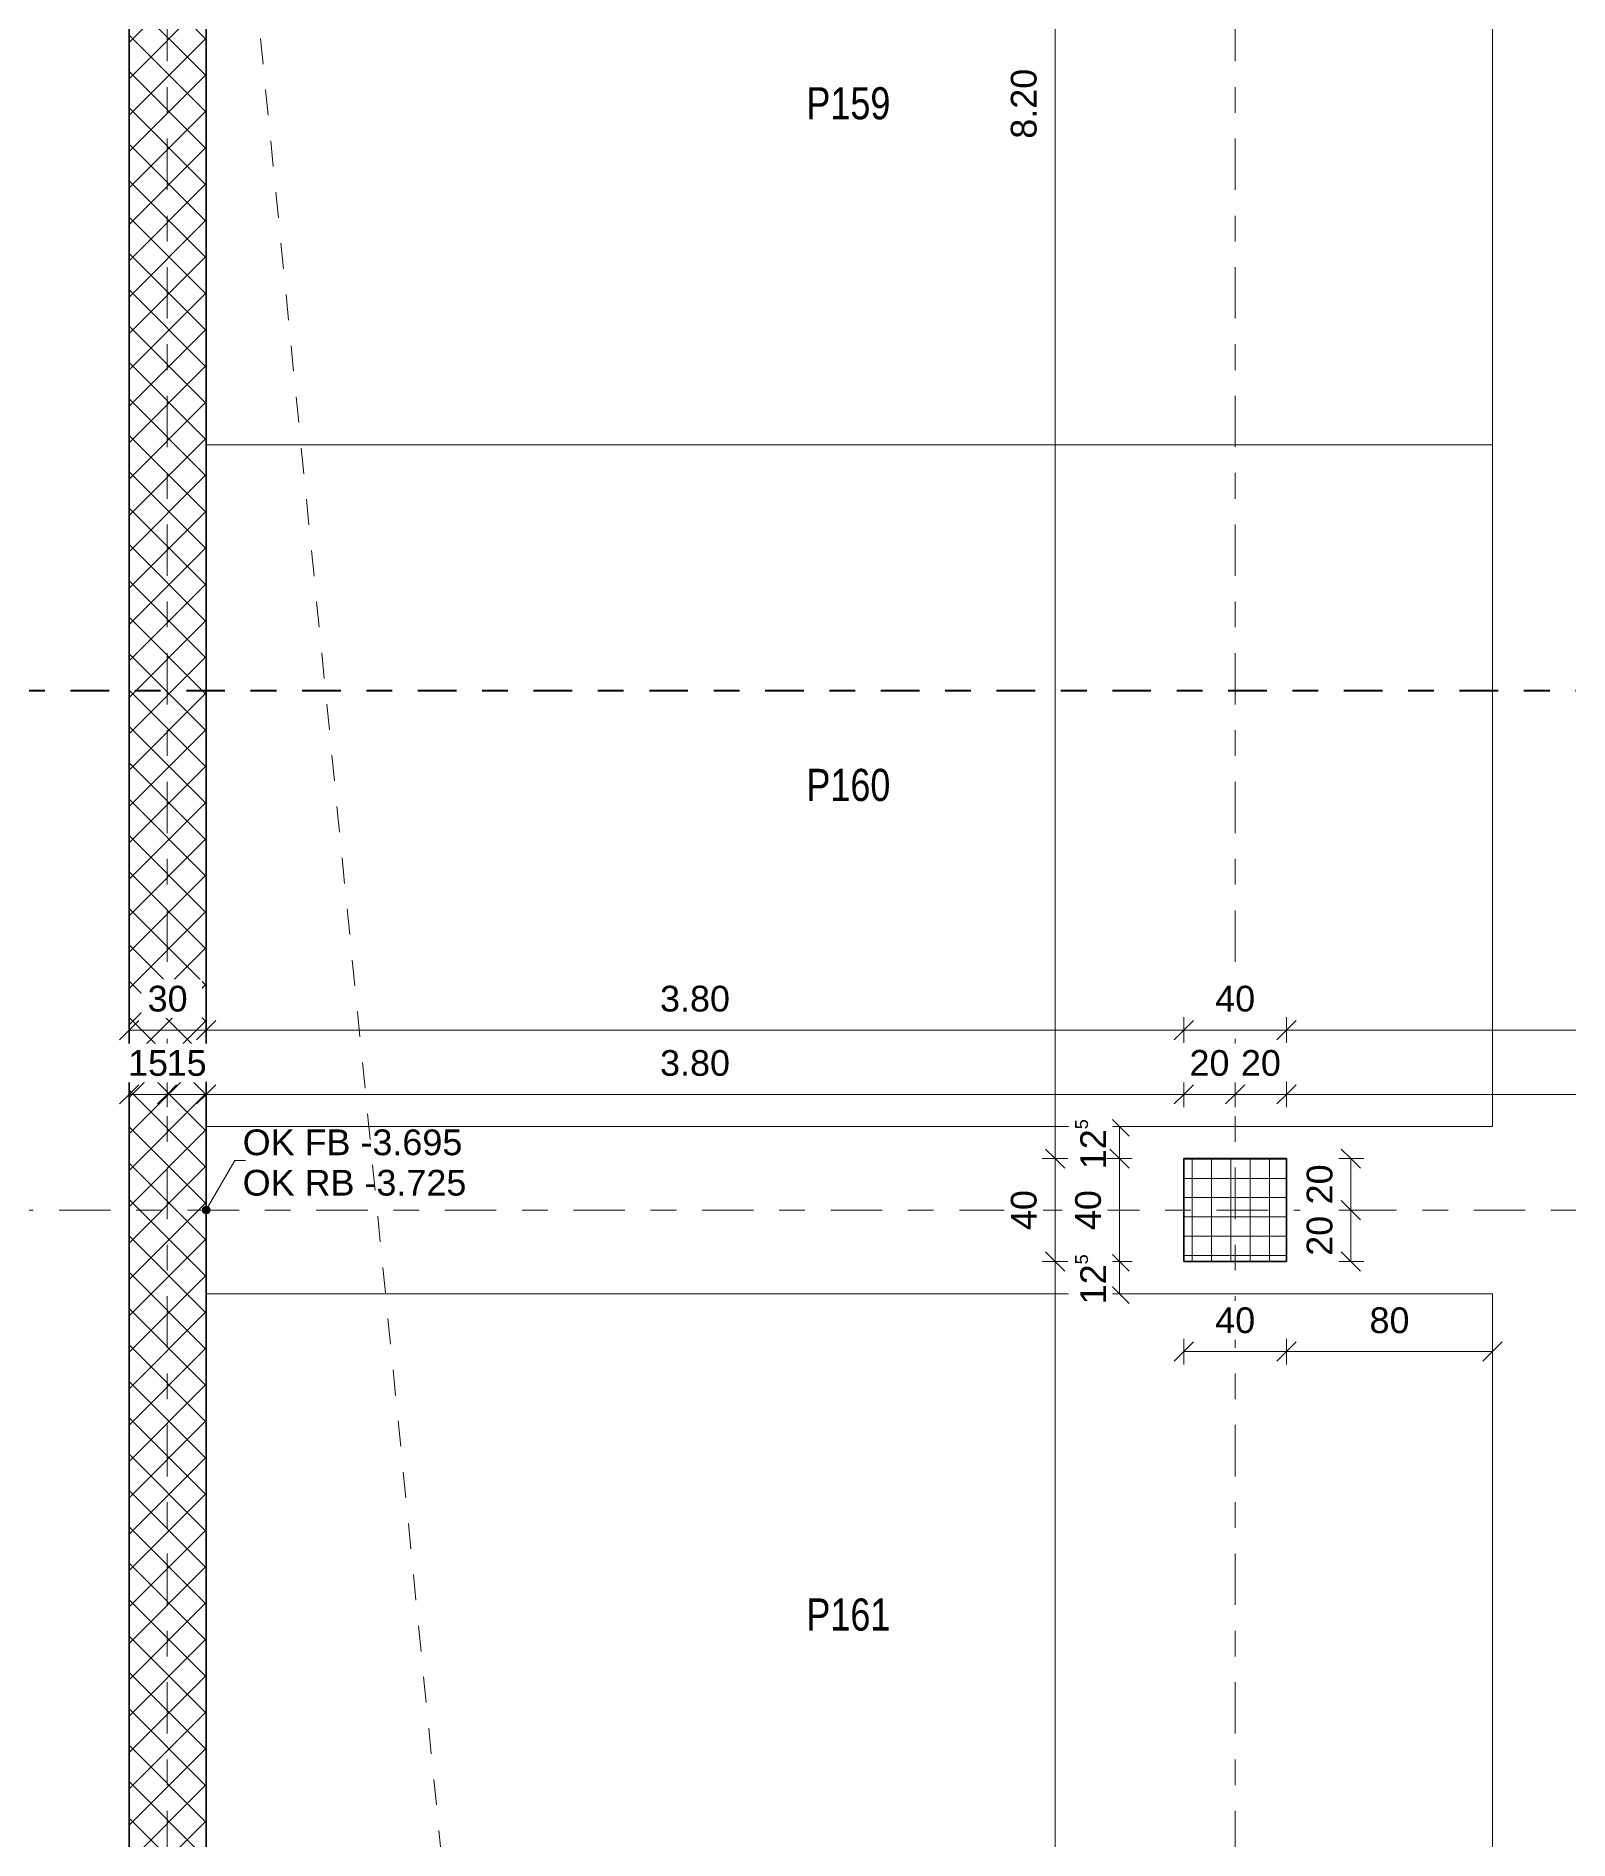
# Model space of a CAD drawing. Header units: metres. Extents: x -86 to 44, y -23 to 39.
# Drawn here: x -78.37 to -72.41, y -7.07 to -0.06 of the extents above; entities that cross this region are included whole.
import ezdxf

# ---------------------------------------------------------------- set-up
doc = ezdxf.new("R2010")
doc.units = ezdxf.units.M
for name, pattern in [('_Rasterlinie_', [0.375, 0.2, -0.05, 0.075, -0.05]), ('_Strichliert - Fein_', [0.15, 0.1, -0.05]), ('Strichpunkt - Mittel', [0.35, 0.15, -0.1, 0, -0.1])]:
    doc.linetypes.add(name, pattern=pattern)
for name, color, linetype, lineweight in [('A-____-____-DIMS', 7, 'Continuous', 5), ('A-____-____-DIMS-50', 7, 'Continuous', 5), ('A-WALL-____-MCUT', 7, 'Continuous', 35), ('A-WALL-____-PATT', 7, 'Continuous', 35), ('C-PRKG-____-IDEN', 7, 'Continuous', 5), ('C-PRKG-____-OTLN', 7, 'Continuous', 9), ('G-____-____-DIMS', 7, 'Continuous', 5), ('S-COLS-____-MCUT', 7, 'Continuous', 35), ('S-COLS-____-OTLN', 7, 'Continuous', 9), ('S-GRID-____-OTLN', 7, 'Continuous', 5)]:
    doc.layers.add(name, color=color, linetype=linetype, lineweight=lineweight)
doc.layers.add('A-____-MATC-OTLN', color=7, linetype='Strichpunkt - Mittel', lineweight=40, true_color=0x0080ff)
doc.layers.add('A-DETL-____-OTLN', color=5, linetype='Continuous', lineweight=9, true_color=0x0000ff)
doc.styles.add('Arial_1', font='arial.ttf', dxfattribs={"height": 0.1})
doc.styles.add('Arial_3', font='arial.ttf', dxfattribs={"width": 0.8, "height": 0.125})
doc.dimstyles.new('SUB_Rohbau_fein_1', dxfattribs={"dimscale": 0.3048, "dimtxt": 0.102026, "dimasz": 0.246063, "dimexe": 0.164042, "dimexo": 0.0625, "dimgap": 0.123031, "dimtad": 1, "dimrnd": 0.005, "dimzin": 0, "dimdsep": 46, "dimtxsty": 'Arial_1', "dimblk1": 'OBLIQUE', "dimblk2": 'OBLIQUE', "dimsah": 1, "dimcen": 0.09, "dimazin": 0, "dimtfac": 1, "dimtdec": 4, "dimtix": 1, "dimtmove": 0, "dimatfit": 3, "dimfxl": 0.164042, "dimfxlon": 1, "dimtvp": 1, "dimtfill": 1, "dimtolj": 1, "dimtzin": 0, "dimarcsym": 2})
doc.dimstyles.new('SUB_Rohbau_fein_6', dxfattribs={"dimscale": 0.3048, "dimtxt": 0.102026, "dimasz": 0.246063, "dimexe": 0.164042, "dimexo": 0.0625, "dimgap": 0.123031, "dimtad": 1, "dimdec": 1, "dimlfac": 100, "dimrnd": 0.5, "dimdsep": 46, "dimtxsty": 'Arial_1', "dimblk1": 'OBLIQUE', "dimblk2": 'OBLIQUE', "dimsah": 1, "dimcen": 0.09, "dimazin": 0, "dimtfac": 1, "dimtdec": 4, "dimtix": 1, "dimtmove": 0, "dimatfit": 3, "dimfxl": 0.164042, "dimfxlon": 1, "dimtvp": 1, "dimtfill": 1, "dimtolj": 1, "dimtzin": 0, "dimarcsym": 2})
doc.dimstyles.new('SUB_Rohbau_fein_7', dxfattribs={"dimscale": 0.3048, "dimtxt": 0.102026, "dimasz": 0.246063, "dimexe": 0.164042, "dimexo": 0.0625, "dimgap": 0.123031, "dimtad": 1, "dimrnd": 0.005, "dimzin": 0, "dimdsep": 46, "dimtxsty": 'Arial_1', "dimblk1": 'OBLIQUE', "dimblk2": 'OBLIQUE', "dimsah": 1, "dimcen": 0.09, "dimazin": 0, "dimtfac": 1, "dimtdec": 4, "dimtix": 1, "dimtmove": 0, "dimatfit": 3, "dimfxl": 0.164042, "dimfxlon": 1, "dimtvp": 1, "dimtfill": 1, "dimtolj": 1, "dimtzin": 0, "dimarcsym": 2})
doc.dimstyles.new('SUB_Rohbau_fein_8', dxfattribs={"dimscale": 0.3048, "dimtxt": 0.102026, "dimasz": 0.246063, "dimexe": 0.164042, "dimexo": 0.0625, "dimgap": 0.123031, "dimtad": 1, "dimdec": 1, "dimlfac": 100, "dimrnd": 0.5, "dimdsep": 46, "dimtxsty": 'Arial_1', "dimblk1": 'OBLIQUE', "dimblk2": 'OBLIQUE', "dimsah": 1, "dimcen": 0.09, "dimazin": 0, "dimtfac": 1, "dimtdec": 4, "dimtix": 1, "dimtmove": 0, "dimatfit": 3, "dimfxl": 0.164042, "dimfxlon": 1, "dimtvp": 1, "dimtfill": 1, "dimtolj": 1, "dimtzin": 0, "dimarcsym": 2})

# ---------------------------------------------------------------- blocks, each defined once
blk = doc.blocks.new('PP_Parkplatz - 2650 x 5000-V20--01_UG_OK_FFB_AF')
at = {"layer": 'C-PRKG-____-OTLN', "color": 253, "true_color": 0x999999}
for p, q in [((-77.708, -1.649), (-77.708, -4.2984)), ((-72.708, -1.649), (-77.708, -1.649)), ((-72.708, -1.649), (-77.708, -1.649)), ((-77.708, -4.2984), (-77.708, -1.649)), ((-77.708, -1.649), (-72.708, -1.649)), ((-72.708, -1.649), (-72.708, -4.2984)), ((-72.708, -4.2984), (-72.708, -1.649)), ((-72.708, -1.649), (-72.708, -4.2984)), ((-72.708, -1.649), (-72.708, -1.649)), ((-72.708, -4.2984), (-77.708, -4.2984)), ((-77.708, -4.2984), (-72.708, -4.2984)), ((-72.708, -4.2984), (-77.708, -4.2984)), ((-72.708, -4.2984), (-72.708, -4.2984))]:
    blk.add_line(p, q, dxfattribs=at)
blk = doc.blocks.new('PP_Parkplatz - 2650 x 5000-V21--01_UG_OK_FFB_AF')
at = {"layer": 'C-PRKG-____-OTLN', "color": 253, "true_color": 0x999999}
for p, q in [((-77.708, 1.0005), (-77.708, -1.649)), ((-72.708, 1.0005), (-77.708, 1.0005)), ((-72.708, 1.0005), (-77.708, 1.0005)), ((-77.708, -1.649), (-77.708, 1.0005)), ((-77.708, 1.0005), (-72.708, 1.0005)), ((-72.708, 1.0005), (-72.708, -1.649)), ((-72.708, -1.649), (-72.708, 1.0005)), ((-72.708, 1.0005), (-72.708, -1.649)), ((-72.708, 1.0005), (-72.708, 1.0005)), ((-72.708, -1.649), (-77.708, -1.649)), ((-77.708, -1.649), (-72.708, -1.649)), ((-72.708, -1.649), (-77.708, -1.649)), ((-72.708, -1.649), (-72.708, -1.649))]:
    blk.add_line(p, q, dxfattribs=at)
blk = doc.blocks.new('PP_Parkplatz - 2500 x 5000-V25--01_UG_OK_FFB_AF')
at = {"layer": 'C-PRKG-____-OTLN', "color": 253, "true_color": 0x999999}
for p, q in [((-72.708, -4.9484), (-77.708, -4.9484)), ((-77.708, -4.9484), (-72.708, -4.9484)), ((-77.708, -4.9485), (-77.708, -7.4479)), ((-72.708, -4.9485), (-77.708, -4.9485)), ((-77.708, -7.4479), (-77.708, -4.9485)), ((-72.708, -4.9484), (-72.708, -4.9485)), ((-72.708, -4.9485), (-72.708, -7.4479)), ((-72.708, -7.4479), (-72.708, -4.9485)), ((-72.708, -4.9485), (-72.708, -7.4479)), ((-72.708, -7.4479), (-77.708, -7.4479)), ((-77.708, -7.4479), (-72.708, -7.4479)), ((-72.708, -7.4479), (-77.708, -7.4479)), ((-72.708, -7.4479), (-72.708, -7.4479))]:
    blk.add_line(p, q, dxfattribs=at)
blk = doc.blocks.new('DIMBLOCK864--01_UG_OK_FFB_AF')
at = {"layer": 'A-____-____-DIMS-50'}
for p, q in [((-74.408, -4.8234), (-74.458, -4.8234)), ((-74.408, -4.8234), (-74.4455, -4.7859)), ((-74.408, -13.2334), (-74.408, -4.8234)), ((-74.408, -4.8234), (-74.3705, -4.8609)), ((-74.408, -4.8234), (-74.358, -4.8234)), ((-74.408, -13.2334), (-74.458, -13.2334)), ((-74.408, -13.2334), (-74.4455, -13.1959)), ((-74.408, -13.2334), (-74.3705, -13.2709)), ((-74.408, -13.2334), (-74.358, -13.2334))]:
    blk.add_line(p, q, dxfattribs=at)
at = {"layer": 'A-____-____-DIMS-50', "color": 0, "insert": (-74.58, -9.1641), "char_height": 0.1, "width": 0.325653, "attachment_point": 1, "rotation": 90, "line_spacing_factor": 0.941778, "style": 'Arial_1', "bg_fill": 3, "box_fill_scale": 1.25, "bg_fill_color": 256, "bg_fill_true_color": 13158600, "bg_fill_transparency": 0}
blk.add_mtext('8.41', dxfattribs=at)
blk = doc.blocks.new('_Oblique')
at = {"color": 0, "linetype": 'ByBlock', "lineweight": -2}
blk.add_line((-0.5, -0.5), (0.5, 0.5), dxfattribs=at)
blk = doc.blocks.new('DIMBLOCK865--01_UG_OK_FFB_AF')
at = {"layer": 'A-____-____-DIMS-50'}
for p, q in [((-74.408, -4.4234), (-74.4455, -4.3859)), ((-74.408, -4.4234), (-74.458, -4.4234)), ((-74.408, -4.8234), (-74.408, -4.4234)), ((-74.408, -4.4234), (-74.3705, -4.4609)), ((-74.408, -4.4234), (-74.358, -4.4234)), ((-74.408, -4.8234), (-74.458, -4.8234)), ((-74.408, -4.8234), (-74.4455, -4.7859)), ((-74.408, -4.8234), (-74.3705, -4.8609)), ((-74.408, -4.8234), (-74.358, -4.8234))]:
    blk.add_line(p, q, dxfattribs=at)
at = {"layer": 'A-____-____-DIMS-50', "color": 0, "insert": (-74.58, -4.701), "char_height": 0.1, "width": 0.186088, "attachment_point": 1, "rotation": 90, "line_spacing_factor": 0.941778, "style": 'Arial_1', "bg_fill": 3, "box_fill_scale": 1.25, "bg_fill_color": 256, "bg_fill_true_color": 13158600, "bg_fill_transparency": 0}
blk.add_mtext('40', dxfattribs=at)
blk = doc.blocks.new('DIMBLOCK866--01_UG_OK_FFB_AF')
at = {"layer": 'A-____-____-DIMS-50'}
for p, q in [((-74.408, 3.7766), (-74.4455, 3.8141)), ((-74.408, 3.7766), (-74.458, 3.7766)), ((-74.408, -4.4234), (-74.408, 3.7766)), ((-74.408, 3.7766), (-74.3705, 3.7391)), ((-74.408, 3.7766), (-74.358, 3.7766)), ((-74.408, -4.4234), (-74.4455, -4.3859)), ((-74.408, -4.4234), (-74.458, -4.4234)), ((-74.408, -4.4234), (-74.3705, -4.4609)), ((-74.408, -4.4234), (-74.358, -4.4234))]:
    blk.add_line(p, q, dxfattribs=at)
at = {"layer": 'A-____-____-DIMS-50', "color": 0, "insert": (-74.58, -0.4591), "char_height": 0.1, "width": 0.325653, "attachment_point": 1, "rotation": 90, "line_spacing_factor": 0.941778, "style": 'Arial_1', "bg_fill": 3, "box_fill_scale": 1.25, "bg_fill_color": 256, "bg_fill_true_color": 13158600, "bg_fill_transparency": 0}
blk.add_mtext('8.20', dxfattribs=at)
blk = doc.blocks.new('DIMBLOCK870--01_UG_OK_FFB_AF')
at = {"layer": 'A-____-____-DIMS-50'}
for p, q in [((-74.158, -4.2984), (-74.1955, -4.2609)), ((-74.158, -4.2984), (-74.208, -4.2984)), ((-74.158, -4.2984), (-74.158, -4.4234)), ((-74.158, -4.2984), (-74.1205, -4.3359)), ((-74.158, -4.2984), (-74.108, -4.2984)), ((-74.158, -4.4234), (-74.1955, -4.3859)), ((-74.158, -4.4234), (-74.208, -4.4234)), ((-74.158, -4.4234), (-74.1205, -4.4609)), ((-74.158, -4.4234), (-74.108, -4.4234))]:
    blk.add_line(p, q, dxfattribs=at)
at = {"layer": 'A-____-____-DIMS-50', "color": 0, "insert": (-74.33, -4.4645), "char_height": 0.1, "width": 0.248525, "attachment_point": 1, "rotation": 90, "line_spacing_factor": 0.941778, "style": 'Arial_1', "bg_fill": 3, "box_fill_scale": 1.25, "bg_fill_color": 256, "bg_fill_true_color": 13158600, "bg_fill_transparency": 0}
blk.add_mtext('12\\A2\\H0.5x;\\S5^  ;\\H2x;', dxfattribs=at)
blk = doc.blocks.new('DIMBLOCK871--01_UG_OK_FFB_AF')
at = {"layer": 'A-____-____-DIMS-50'}
for p, q in [((-74.158, -4.4234), (-74.1955, -4.3859)), ((-74.158, -4.4234), (-74.208, -4.4234)), ((-74.158, -4.4234), (-74.158, -4.8234)), ((-74.158, -4.4234), (-74.1205, -4.4609)), ((-74.158, -4.4234), (-74.108, -4.4234)), ((-74.158, -4.8234), (-74.208, -4.8234)), ((-74.158, -4.8234), (-74.1955, -4.7859)), ((-74.158, -4.8234), (-74.1205, -4.8609)), ((-74.158, -4.8234), (-74.108, -4.8234))]:
    blk.add_line(p, q, dxfattribs=at)
at = {"layer": 'A-____-____-DIMS-50', "color": 0, "insert": (-74.33, -4.701), "char_height": 0.1, "width": 0.186088, "attachment_point": 1, "rotation": 90, "line_spacing_factor": 0.941778, "style": 'Arial_1', "bg_fill": 3, "box_fill_scale": 1.25, "bg_fill_color": 256, "bg_fill_true_color": 13158600, "bg_fill_transparency": 0}
blk.add_mtext('40', dxfattribs=at)
blk = doc.blocks.new('DIMBLOCK872--01_UG_OK_FFB_AF')
at = {"layer": 'A-____-____-DIMS-50'}
for p, q in [((-74.158, -4.8234), (-74.208, -4.8234)), ((-74.158, -4.8234), (-74.1955, -4.7859)), ((-74.158, -4.8234), (-74.158, -4.9484)), ((-74.158, -4.8234), (-74.1205, -4.8609)), ((-74.158, -4.8234), (-74.108, -4.8234)), ((-74.158, -4.9484), (-74.208, -4.9484)), ((-74.158, -4.9484), (-74.1955, -4.9109)), ((-74.158, -4.9484), (-74.1205, -4.9859)), ((-74.158, -4.9484), (-74.108, -4.9484))]:
    blk.add_line(p, q, dxfattribs=at)
at = {"layer": 'A-____-____-DIMS-50', "color": 0, "insert": (-74.33, -4.9895), "char_height": 0.1, "width": 0.248525, "attachment_point": 1, "rotation": 90, "line_spacing_factor": 0.941778, "style": 'Arial_1', "bg_fill": 3, "box_fill_scale": 1.25, "bg_fill_color": 256, "bg_fill_true_color": 13158600, "bg_fill_transparency": 0}
blk.add_mtext('12\\A2\\H0.5x;\\S5^  ;\\H2x;', dxfattribs=at)
blk = doc.blocks.new('DIMBLOCK873--01_UG_OK_FFB_AF')
at = {"layer": 'A-____-____-DIMS-50'}
for p, q in [((-73.908, -5.1734), (-73.9455, -5.2109)), ((-73.908, -5.1734), (-73.908, -5.1234)), ((-73.908, -5.1734), (-73.8705, -5.1359)), ((-73.908, -5.1734), (-73.508, -5.1734)), ((-73.908, -5.1734), (-73.908, -5.2234)), ((-73.508, -5.1734), (-73.5455, -5.2109)), ((-73.508, -5.1734), (-73.508, -5.1234)), ((-73.508, -5.1734), (-73.4705, -5.1359)), ((-73.508, -5.1734), (-73.508, -5.2234))]:
    blk.add_line(p, q, dxfattribs=at)
at = {"layer": 'A-____-____-DIMS-50', "color": 0, "insert": (-73.7856, -5.0014), "char_height": 0.1, "width": 0.186088, "attachment_point": 1, "line_spacing_factor": 0.941778, "style": 'Arial_1', "bg_fill": 3, "box_fill_scale": 1.25, "bg_fill_color": 256, "bg_fill_true_color": 13158600, "bg_fill_transparency": 0}
blk.add_mtext('40', dxfattribs=at)
blk = doc.blocks.new('DIMBLOCK874--01_UG_OK_FFB_AF')
at = {"layer": 'A-____-____-DIMS-50'}
for p, q in [((-73.508, -5.1734), (-73.5455, -5.2109)), ((-73.508, -5.1734), (-73.508, -5.1234)), ((-73.508, -5.1734), (-73.4705, -5.1359)), ((-73.508, -5.1734), (-72.708, -5.1734)), ((-73.508, -5.1734), (-73.508, -5.2234)), ((-72.708, -5.1734), (-72.7455, -5.2109)), ((-72.708, -5.1734), (-72.708, -5.1234)), ((-72.708, -5.1734), (-72.6705, -5.1359)), ((-72.708, -5.1734), (-72.708, -5.2234))]:
    blk.add_line(p, q, dxfattribs=at)
at = {"layer": 'A-____-____-DIMS-50', "color": 0, "insert": (-73.1856, -5.0014), "char_height": 0.1, "width": 0.186088, "attachment_point": 1, "line_spacing_factor": 0.941778, "style": 'Arial_1', "bg_fill": 3, "box_fill_scale": 1.25, "bg_fill_color": 256, "bg_fill_true_color": 13158600, "bg_fill_transparency": 0}
blk.add_mtext('80', dxfattribs=at)
blk = doc.blocks.new('DIMBLOCK935--01_UG_OK_FFB_AF')
at = {"layer": 'A-____-____-DIMS-50'}
for p, q in [((-78.008, -4.1734), (-78.008, -4.1234)), ((-78.008, -4.1734), (-77.9705, -4.1359)), ((-77.8603, -4.1734), (-77.8603, -4.1234)), ((-77.8603, -4.1734), (-77.8228, -4.1359)), ((-78.008, -4.1734), (-78.0455, -4.2109)), ((-78.008, -4.1734), (-77.8603, -4.1734)), ((-78.008, -4.1734), (-78.008, -4.2234)), ((-77.8603, -4.1734), (-77.8978, -4.2109)), ((-77.8603, -4.1734), (-77.8603, -4.2234))]:
    blk.add_line(p, q, dxfattribs=at)
at = {"layer": 'A-____-____-DIMS-50', "color": 0, "insert": (-78.0117, -4.0014), "char_height": 0.1, "width": 0.186088, "attachment_point": 1, "line_spacing_factor": 0.941778, "style": 'Arial_1', "bg_fill": 3, "box_fill_scale": 1.25, "bg_fill_color": 256, "bg_fill_true_color": 13158600, "bg_fill_transparency": 0}
blk.add_mtext('15', dxfattribs=at)
blk = doc.blocks.new('DIMBLOCK936--01_UG_OK_FFB_AF')
at = {"layer": 'A-____-____-DIMS-50'}
for p, q in [((-77.8603, -4.1734), (-77.8603, -4.1234)), ((-77.8603, -4.1734), (-77.8228, -4.1359)), ((-77.708, -4.1734), (-77.708, -4.1234)), ((-77.708, -4.1734), (-77.6705, -4.1359)), ((-77.8603, -4.1734), (-77.8978, -4.2109)), ((-77.8603, -4.1734), (-77.708, -4.1734)), ((-77.8603, -4.1734), (-77.8603, -4.2234)), ((-77.708, -4.1734), (-77.7455, -4.2109)), ((-77.708, -4.1734), (-77.708, -4.2234))]:
    blk.add_line(p, q, dxfattribs=at)
at = {"layer": 'A-____-____-DIMS-50', "color": 0, "insert": (-77.8617, -4.0014), "char_height": 0.1, "width": 0.186088, "attachment_point": 1, "line_spacing_factor": 0.941778, "style": 'Arial_1', "bg_fill": 3, "box_fill_scale": 1.25, "bg_fill_color": 256, "bg_fill_true_color": 13158600, "bg_fill_transparency": 0}
blk.add_mtext('15', dxfattribs=at)
blk = doc.blocks.new('DIMBLOCK937--01_UG_OK_FFB_AF')
at = {"layer": 'A-____-____-DIMS-50'}
for p, q in [((-77.708, -4.1734), (-77.708, -4.1234)), ((-77.708, -4.1734), (-77.6705, -4.1359)), ((-73.908, -4.1734), (-73.908, -4.1234)), ((-73.908, -4.1734), (-73.8705, -4.1359)), ((-77.708, -4.1734), (-77.7455, -4.2109)), ((-77.708, -4.1734), (-73.908, -4.1734)), ((-77.708, -4.1734), (-77.708, -4.2234)), ((-73.908, -4.1734), (-73.9455, -4.2109)), ((-73.908, -4.1734), (-73.908, -4.2234))]:
    blk.add_line(p, q, dxfattribs=at)
at = {"layer": 'A-____-____-DIMS-50', "color": 0, "insert": (-75.9437, -4.0014), "char_height": 0.1, "width": 0.325653, "attachment_point": 1, "line_spacing_factor": 0.941778, "style": 'Arial_1', "bg_fill": 3, "box_fill_scale": 1.25, "bg_fill_color": 256, "bg_fill_true_color": 13158600, "bg_fill_transparency": 0}
blk.add_mtext('3.80', dxfattribs=at)
blk = doc.blocks.new('DIMBLOCK938--01_UG_OK_FFB_AF')
at = {"layer": 'A-____-____-DIMS-50'}
for p, q in [((-73.908, -4.1734), (-73.908, -4.1234)), ((-73.908, -4.1734), (-73.8705, -4.1359)), ((-73.708, -4.1734), (-73.708, -4.1234)), ((-73.708, -4.1734), (-73.6705, -4.1359)), ((-73.908, -4.1734), (-73.9455, -4.2109)), ((-73.908, -4.1734), (-73.708, -4.1734)), ((-73.908, -4.1734), (-73.908, -4.2234)), ((-73.708, -4.1734), (-73.7455, -4.2109)), ((-73.708, -4.1734), (-73.708, -4.2234))]:
    blk.add_line(p, q, dxfattribs=at)
at = {"layer": 'A-____-____-DIMS-50', "color": 0, "insert": (-73.8856, -4.0014), "char_height": 0.1, "width": 0.186088, "attachment_point": 1, "line_spacing_factor": 0.941778, "style": 'Arial_1', "bg_fill": 3, "box_fill_scale": 1.25, "bg_fill_color": 256, "bg_fill_true_color": 13158600, "bg_fill_transparency": 0}
blk.add_mtext('20', dxfattribs=at)
blk = doc.blocks.new('DIMBLOCK939--01_UG_OK_FFB_AF')
at = {"layer": 'A-____-____-DIMS-50'}
for p, q in [((-73.708, -4.1734), (-73.708, -4.1234)), ((-73.708, -4.1734), (-73.6705, -4.1359)), ((-73.508, -4.1734), (-73.508, -4.1234)), ((-73.508, -4.1734), (-73.4705, -4.1359)), ((-73.708, -4.1734), (-73.7455, -4.2109)), ((-73.708, -4.1734), (-73.508, -4.1734)), ((-73.708, -4.1734), (-73.708, -4.2234)), ((-73.508, -4.1734), (-73.5455, -4.2109)), ((-73.508, -4.1734), (-73.508, -4.2234))]:
    blk.add_line(p, q, dxfattribs=at)
at = {"layer": 'A-____-____-DIMS-50', "color": 0, "insert": (-73.6856, -4.0014), "char_height": 0.1, "width": 0.186088, "attachment_point": 1, "line_spacing_factor": 0.941778, "style": 'Arial_1', "bg_fill": 3, "box_fill_scale": 1.25, "bg_fill_color": 256, "bg_fill_true_color": 13158600, "bg_fill_transparency": 0}
blk.add_mtext('20', dxfattribs=at)
blk = doc.blocks.new('DIMBLOCK940--01_UG_OK_FFB_AF')
at = {"layer": 'A-____-____-DIMS-50'}
for p, q in [((-73.508, -4.1734), (-73.508, -4.1234)), ((-73.508, -4.1734), (-73.4705, -4.1359)), ((-66.908, -4.1734), (-66.908, -4.1234)), ((-66.908, -4.1734), (-66.8705, -4.1359)), ((-73.508, -4.1734), (-73.5455, -4.2109)), ((-73.508, -4.1734), (-66.908, -4.1734)), ((-73.508, -4.1734), (-73.508, -4.2234)), ((-66.908, -4.1734), (-66.9455, -4.2109)), ((-66.908, -4.1734), (-66.908, -4.2234))]:
    blk.add_line(p, q, dxfattribs=at)
at = {"layer": 'A-____-____-DIMS-50', "color": 0, "insert": (-70.3437, -4.0014), "char_height": 0.1, "width": 0.325653, "attachment_point": 1, "line_spacing_factor": 0.941778, "style": 'Arial_1', "bg_fill": 3, "box_fill_scale": 1.25, "bg_fill_color": 256, "bg_fill_true_color": 13158600, "bg_fill_transparency": 0}
blk.add_mtext('6.60', dxfattribs=at)
blk = doc.blocks.new('DIMBLOCK1451--01_UG_OK_FFB_AF')
at = {"layer": 'A-____-____-DIMS-50'}
for p, q in [((-78.008, -3.9234), (-78.0455, -3.9609)), ((-78.008, -3.9234), (-78.008, -3.8734)), ((-78.008, -3.9234), (-77.9705, -3.8859)), ((-78.008, -3.9234), (-77.708, -3.9234)), ((-78.008, -3.9234), (-78.008, -3.9734)), ((-77.708, -3.9234), (-77.7455, -3.9609)), ((-77.708, -3.9234), (-77.708, -3.8734)), ((-77.708, -3.9234), (-77.6705, -3.8859)), ((-77.708, -3.9234), (-77.708, -3.9734))]:
    blk.add_line(p, q, dxfattribs=at)
at = {"layer": 'A-____-____-DIMS-50', "color": 0, "insert": (-77.9356, -3.7514), "char_height": 0.1, "width": 0.186088, "attachment_point": 1, "line_spacing_factor": 0.941778, "style": 'Arial_1', "bg_fill": 3, "box_fill_scale": 1.25, "bg_fill_color": 256, "bg_fill_true_color": 13158600, "bg_fill_transparency": 0}
blk.add_mtext('30', dxfattribs=at)
blk = doc.blocks.new('DIMBLOCK1452--01_UG_OK_FFB_AF')
at = {"layer": 'A-____-____-DIMS-50'}
for p, q in [((-77.708, -3.9234), (-77.7455, -3.9609)), ((-77.708, -3.9234), (-77.708, -3.8734)), ((-77.708, -3.9234), (-77.6705, -3.8859)), ((-77.708, -3.9234), (-73.908, -3.9234)), ((-77.708, -3.9234), (-77.708, -3.9734)), ((-73.908, -3.9234), (-73.9455, -3.9609)), ((-73.908, -3.9234), (-73.908, -3.8734)), ((-73.908, -3.9234), (-73.8705, -3.8859)), ((-73.908, -3.9234), (-73.908, -3.9734))]:
    blk.add_line(p, q, dxfattribs=at)
at = {"layer": 'A-____-____-DIMS-50', "color": 0, "insert": (-75.9437, -3.7514), "char_height": 0.1, "width": 0.325653, "attachment_point": 1, "line_spacing_factor": 0.941778, "style": 'Arial_1', "bg_fill": 3, "box_fill_scale": 1.25, "bg_fill_color": 256, "bg_fill_true_color": 13158600, "bg_fill_transparency": 0}
blk.add_mtext('3.80', dxfattribs=at)
blk = doc.blocks.new('DIMBLOCK1453--01_UG_OK_FFB_AF')
at = {"layer": 'A-____-____-DIMS-50'}
for p, q in [((-73.908, -3.9234), (-73.9455, -3.9609)), ((-73.908, -3.9234), (-73.908, -3.8734)), ((-73.908, -3.9234), (-73.8705, -3.8859)), ((-73.908, -3.9234), (-73.508, -3.9234)), ((-73.908, -3.9234), (-73.908, -3.9734)), ((-73.508, -3.9234), (-73.5455, -3.9609)), ((-73.508, -3.9234), (-73.508, -3.8734)), ((-73.508, -3.9234), (-73.4705, -3.8859)), ((-73.508, -3.9234), (-73.508, -3.9734))]:
    blk.add_line(p, q, dxfattribs=at)
at = {"layer": 'A-____-____-DIMS-50', "color": 0, "insert": (-73.7856, -3.7514), "char_height": 0.1, "width": 0.186088, "attachment_point": 1, "line_spacing_factor": 0.941778, "style": 'Arial_1', "bg_fill": 3, "box_fill_scale": 1.25, "bg_fill_color": 256, "bg_fill_true_color": 13158600, "bg_fill_transparency": 0}
blk.add_mtext('40', dxfattribs=at)
blk = doc.blocks.new('DIMBLOCK1454--01_UG_OK_FFB_AF')
at = {"layer": 'A-____-____-DIMS-50'}
for p, q in [((-73.508, -3.9234), (-73.5455, -3.9609)), ((-73.508, -3.9234), (-73.508, -3.8734)), ((-73.508, -3.9234), (-73.4705, -3.8859)), ((-73.508, -3.9234), (-66.908, -3.9234)), ((-73.508, -3.9234), (-73.508, -3.9734)), ((-66.908, -3.9234), (-66.9455, -3.9609)), ((-66.908, -3.9234), (-66.908, -3.8734)), ((-66.908, -3.9234), (-66.8705, -3.8859)), ((-66.908, -3.9234), (-66.908, -3.9734))]:
    blk.add_line(p, q, dxfattribs=at)
at = {"layer": 'A-____-____-DIMS-50', "color": 0, "insert": (-70.3437, -3.7514), "char_height": 0.1, "width": 0.325653, "attachment_point": 1, "line_spacing_factor": 0.941778, "style": 'Arial_1', "bg_fill": 3, "box_fill_scale": 1.25, "bg_fill_color": 256, "bg_fill_true_color": 13158600, "bg_fill_transparency": 0}
blk.add_mtext('6.60', dxfattribs=at)
blk = doc.blocks.new('DIMBLOCK1852--01_UG_OK_FFB_AF')
at = {"layer": 'A-____-____-DIMS-50'}
for p, q in [((-73.258, -4.4234), (-73.2955, -4.3859)), ((-73.258, -4.4234), (-73.308, -4.4234)), ((-73.258, -4.4234), (-73.258, -4.6234)), ((-73.258, -4.4234), (-73.2205, -4.4609)), ((-73.258, -4.4234), (-73.208, -4.4234)), ((-73.258, -4.6234), (-73.308, -4.6234)), ((-73.258, -4.6234), (-73.2955, -4.5859)), ((-73.258, -4.6234), (-73.2205, -4.6609)), ((-73.258, -4.6234), (-73.208, -4.6234))]:
    blk.add_line(p, q, dxfattribs=at)
at = {"layer": 'A-____-____-DIMS-50', "color": 0, "insert": (-73.43, -4.601), "char_height": 0.1, "width": 0.186088, "attachment_point": 1, "rotation": 90, "line_spacing_factor": 0.941778, "style": 'Arial_1', "bg_fill": 3, "box_fill_scale": 1.25, "bg_fill_color": 256, "bg_fill_true_color": 13158600, "bg_fill_transparency": 0}
blk.add_mtext('20', dxfattribs=at)
blk = doc.blocks.new('DIMBLOCK1853--01_UG_OK_FFB_AF')
at = {"layer": 'A-____-____-DIMS-50'}
for p, q in [((-73.258, -4.6234), (-73.308, -4.6234)), ((-73.258, -4.6234), (-73.2955, -4.5859)), ((-73.258, -4.6234), (-73.258, -4.8234)), ((-73.258, -4.6234), (-73.2205, -4.6609)), ((-73.258, -4.6234), (-73.208, -4.6234)), ((-73.258, -4.8234), (-73.308, -4.8234)), ((-73.258, -4.8234), (-73.2955, -4.7859)), ((-73.258, -4.8234), (-73.2205, -4.8609)), ((-73.258, -4.8234), (-73.208, -4.8234))]:
    blk.add_line(p, q, dxfattribs=at)
at = {"layer": 'A-____-____-DIMS-50', "color": 0, "insert": (-73.43, -4.801), "char_height": 0.1, "width": 0.186088, "attachment_point": 1, "rotation": 90, "line_spacing_factor": 0.941778, "style": 'Arial_1', "bg_fill": 3, "box_fill_scale": 1.25, "bg_fill_color": 256, "bg_fill_true_color": 13158600, "bg_fill_transparency": 0}
blk.add_mtext('20', dxfattribs=at)

msp = doc.modelspace()

# ---------------------------------------------------------------- hatches: boundary and pattern name
at = {"layer": 'A-WALL-____-PATT', "lineweight": 9}
h = msp.add_hatch(dxfattribs=at)
h.set_pattern_fill('FP_1', color=256, style=0, pattern_type=2)
h.set_pattern_definition([(45, (0, 0), (-0.07071068, 0.07071068), []), (135, (0, 0), (-0.07071068, -0.07071068), [])])
h.paths.add_polyline_path([(-78.008, -12.7114), (-77.708, -12.6965), (-77.708, 12.8516), (-78.008, 12.8516), (-78.008, -7.3093)])
at = {"layer": 'G-____-____-DIMS', "lineweight": 9}
h = msp.add_hatch(color=256, dxfattribs=at)
edge = h.paths.add_edge_path()
edge.add_arc((-77.708, -4.6228), 0.015, 0, 360)
at = {"layer": 'S-COLS-____-OTLN'}
h = msp.add_hatch(dxfattribs=at)
h.set_pattern_fill('FP_2', color=256, style=0, pattern_type=2)
h.set_pattern_definition([(0, (0, 0), (0, 0.075), []), (90, (0, 0), (-0.075, 5e-18), [])])
h.paths.add_polyline_path([(-73.908, -4.8234), (-73.508, -4.8234), (-73.508, -4.4234), (-73.908, -4.4234)])

# ---------------------------------------------------------------- linework, layer by layer
at = {"layer": 'A-DETL-____-OTLN', "color": 30, "linetype": '_Strichliert - Fein_', "true_color": 0xff8000}
msp.add_line((-80.2114, 27.1957), (-75.8289, -16.8216), dxfattribs=at)
at = {"layer": 'A-WALL-____-MCUT'}
for p, q in [((-78.008, 12.8516), (-78.008, -12.7114)), ((-77.708, -12.6965), (-77.708, 12.5516))]:
    msp.add_line(p, q, dxfattribs=at)
at = {"layer": 'G-____-____-DIMS'}
for p, q in [((-77.708, -4.6228), (-77.5966, -4.4299)), ((-77.5966, -4.4299), (-77.5554, -4.4299))]:
    msp.add_line(p, q, dxfattribs=at)
at = {"layer": 'G-____-____-DIMS', "lineweight": 9}
msp.add_circle((-77.708, -4.6228), 0.015, dxfattribs=at)
at = {"layer": 'S-COLS-____-MCUT'}
for p, q in [((-73.508, -4.4234), (-73.908, -4.4234)), ((-73.908, -4.4234), (-73.908, -4.8234)), ((-73.508, -4.8234), (-73.508, -4.4234)), ((-73.908, -4.8234), (-73.508, -4.8234))]:
    msp.add_line(p, q, dxfattribs=at)
at = {"layer": 'S-GRID-____-OTLN', "color": 8, "linetype": '_Rasterlinie_', "true_color": 0x808080}
for p, q in [((-77.8603, -20.6582), (-77.8603, 34.9016)), ((-73.708, -20.6582), (-73.708, 34.9016)), ((-80.7802, -4.6234), (27.9515, -4.6234))]:
    msp.add_line(p, q, dxfattribs=at)

# ---------------------------------------------------------------- block references
at = {"layer": 'C-PRKG-____-OTLN', "color": 253, "true_color": 0x999999}
for name in ['PP_Parkplatz - 2650 x 5000-V21--01_UG_OK_FFB_AF', 'PP_Parkplatz - 2650 x 5000-V20--01_UG_OK_FFB_AF', 'PP_Parkplatz - 2500 x 5000-V25--01_UG_OK_FFB_AF']:
    msp.add_blockref(name, (0, 0), dxfattribs=at)

# ---------------------------------------------------------------- texts
at = {"layer": 'G-____-____-DIMS', "insert": (-77.5662, -4.3099), "char_height": 0.1, "width": 1.039397, "attachment_point": 1, "line_spacing_factor": 0.941778, "style": 'Arial_1'}
msp.add_mtext('OK FB -3.695\\POK RB -3.725', dxfattribs=at)

# ---------------------------------------------------------------- next in the draw order: texts
at = {"layer": 'C-PRKG-____-IDEN', "char_height": 0.125, "width": 0.391223, "attachment_point": 1, "style": 'Arial_3', "bg_fill": 3, "box_fill_scale": 1.25, "bg_fill_color": 256, "bg_fill_true_color": 13158600, "bg_fill_transparency": 0}
for s, insert in [('P159', (-75.3746, -0.2588)), ('P160', (-75.3746, -2.9082)), ('P161', (-75.3746, -6.1327))]:
    msp.add_mtext(s, dxfattribs=dict(at, insert=insert))

# ---------------------------------------------------------------- next in the draw order: dimensions: what is measured, and where the dimension line sits
at = {"layer": 'A-____-____-DIMS'}
for base, p1, p2, override, picture, middle in [((-77.8603, -4.1734), (-78.008, -4.1234), (-77.8603, -4.1234), {"dimpost": '<>', "dimfxl": 0.147688}, 'DIMBLOCK935--01_UG_OK_FFB_AF', (-77.9342, -4.0849)), ((-73.508, -5.1734), (-73.908, -5.1234), (-73.508, -5.1234), {"dimpost": '<>', "dimfxl": 0.4}, 'DIMBLOCK873--01_UG_OK_FFB_AF', (-73.708, -5.0849))]:
    dim = msp.add_linear_dim(base=base, p1=p1, p2=p2, dimstyle='SUB_Rohbau_fein_6', override=override, dxfattribs=at)
    dim.commit()
    dim.dimension.update_dxf_attribs({"geometry": picture, "text_midpoint": middle})
for base, p1, p2, dimstyle, override, picture, middle in [((-73.258, -4.6234), (-73.308, -4.4234), (-73.208, -4.6234), 'SUB_Rohbau_fein_8', {"dimpost": '<>', "dimfxl": 0.223607}, 'DIMBLOCK1852--01_UG_OK_FFB_AF', (-73.3466, -4.5234)), ((-74.408, -4.8234), (-74.358, -13.2334), (-74.358, -4.8234), 'SUB_Rohbau_fein_1', {"dimpost": '<>', "dimfxl": 8.41}, 'DIMBLOCK864--01_UG_OK_FFB_AF', (-74.4966, -9.0284))]:
    dim = msp.add_linear_dim(base=base, p1=p1, p2=p2, angle=90, dimstyle=dimstyle, override=override, dxfattribs=at)
    dim.commit()
    dim.dimension.update_dxf_attribs({"geometry": picture, "text_midpoint": middle})

# ---------------------------------------------------------------- next in the draw order: dimensions: what is measured, and where the dimension line sits
for base, p1, p2, override, picture, middle in [((-77.708, -4.1734), (-77.8603, -4.1234), (-77.708, -4.1234), {"dimpost": '<>', "dimfxl": 0.152312}, 'DIMBLOCK936--01_UG_OK_FFB_AF', (-77.7842, -4.0849)), ((-72.708, -5.1734), (-73.508, -5.1234), (-72.708, -5.1234), {"dimpost": '<>', "dimfxl": 0.8}, 'DIMBLOCK874--01_UG_OK_FFB_AF', (-73.108, -5.0849))]:
    dim = msp.add_linear_dim(base=base, p1=p1, p2=p2, dimstyle='SUB_Rohbau_fein_6', override=override, dxfattribs=at)
    dim.commit()
    dim.dimension.update_dxf_attribs({"geometry": picture, "text_midpoint": middle})
for base, p1, p2, dimstyle, override, picture, middle in [((-74.408, -4.4234), (-74.358, -4.8234), (-74.358, -4.4234), 'SUB_Rohbau_fein_6', {"dimpost": '<>', "dimfxl": 0.4}, 'DIMBLOCK865--01_UG_OK_FFB_AF', (-74.4966, -4.6234)), ((-73.258, -4.8234), (-73.208, -4.6234), (-73.308, -4.8234), 'SUB_Rohbau_fein_8', {"dimpost": '<>', "dimfxl": 0.223607}, 'DIMBLOCK1853--01_UG_OK_FFB_AF', (-73.3466, -4.7234))]:
    dim = msp.add_linear_dim(base=base, p1=p1, p2=p2, angle=90, dimstyle=dimstyle, override=override, dxfattribs=at)
    dim.commit()
    dim.dimension.update_dxf_attribs({"geometry": picture, "text_midpoint": middle})

# ---------------------------------------------------------------- next in the draw order: dimensions: what is measured, and where the dimension line sits
dim = msp.add_linear_dim(base=(-74.408, 3.7766), p1=(-74.358, -4.4234), p2=(-74.358, 3.7766), angle=90, dimstyle='SUB_Rohbau_fein_1', override={"dimpost": '<>', "dimfxl": 8.2}, dxfattribs=at)
dim.commit()
dim.dimension.update_dxf_attribs({"geometry": 'DIMBLOCK866--01_UG_OK_FFB_AF', "text_midpoint": (-74.4966, -0.3234)})

# ---------------------------------------------------------------- next in the draw order: linework, layer by layer
at = {"layer": 'A-____-MATC-OTLN'}
msp.add_line((-85.8852, -2.6034), (43.9107, -2.6034), dxfattribs=at)

# ---------------------------------------------------------------- next in the draw order: dimensions: what is measured, and where the dimension line sits
at = {"layer": 'A-____-____-DIMS'}
dim = msp.add_linear_dim(base=(-74.158, -4.4234), p1=(-74.108, -4.2984), p2=(-74.108, -4.4234), angle=90, text='\\A1;12\\Q;{\\A1;{\\H0.5x;\\S5^ ;}}', dimstyle='SUB_Rohbau_fein_6', override={"dimpost": '<>', "dimfxl": 0.125}, dxfattribs=at)
dim.commit()
dim.dimension.update_dxf_attribs({"geometry": 'DIMBLOCK870--01_UG_OK_FFB_AF', "text_midpoint": (-74.2457, -4.3609)})

# ---------------------------------------------------------------- next in the draw order: dimensions: what is measured, and where the dimension line sits
dim = msp.add_linear_dim(base=(-73.908, -4.1734), p1=(-77.708, -4.1234), p2=(-73.908, -4.2234), dimstyle='SUB_Rohbau_fein_1', override={"dimpost": '<>', "dimfxl": 3.801316}, dxfattribs=at)
dim.commit()
dim.dimension.update_dxf_attribs({"geometry": 'DIMBLOCK937--01_UG_OK_FFB_AF', "text_midpoint": (-75.808, -4.0849)})
dim = msp.add_linear_dim(base=(-74.158, -4.8234), p1=(-74.108, -4.4234), p2=(-74.108, -4.8234), angle=90, dimstyle='SUB_Rohbau_fein_6', override={"dimpost": '<>', "dimfxl": 0.4}, dxfattribs=at)
dim.commit()
dim.dimension.update_dxf_attribs({"geometry": 'DIMBLOCK871--01_UG_OK_FFB_AF', "text_midpoint": (-74.2466, -4.6234)})

# ---------------------------------------------------------------- next in the draw order: dimensions: what is measured, and where the dimension line sits
for base, p1, p2, dimstyle, override, picture, middle in [((-77.708, -3.9234), (-78.008, -3.8734), (-77.708, -3.8734), 'SUB_Rohbau_fein_8', {"dimpost": '<>', "dimfxl": 0.3}, 'DIMBLOCK1451--01_UG_OK_FFB_AF', (-77.858, -3.8349)), ((-73.708, -4.1734), (-73.908, -4.2234), (-73.708, -4.1234), 'SUB_Rohbau_fein_6', {"dimpost": '<>', "dimfxl": 0.223607}, 'DIMBLOCK938--01_UG_OK_FFB_AF', (-73.808, -4.0849))]:
    dim = msp.add_linear_dim(base=base, p1=p1, p2=p2, dimstyle=dimstyle, override=override, dxfattribs=at)
    dim.commit()
    dim.dimension.update_dxf_attribs({"geometry": picture, "text_midpoint": middle})
dim = msp.add_linear_dim(base=(-74.158, -4.9484), p1=(-74.108, -4.8234), p2=(-74.108, -4.9484), angle=90, text='\\A1;12\\Q;{\\A1;{\\H0.5x;\\S5^ ;}}', dimstyle='SUB_Rohbau_fein_6', override={"dimpost": '<>', "dimfxl": 0.124997}, dxfattribs=at)
dim.commit()
dim.dimension.update_dxf_attribs({"geometry": 'DIMBLOCK872--01_UG_OK_FFB_AF', "text_midpoint": (-74.2457, -4.8859)})

# ---------------------------------------------------------------- next in the draw order: dimensions: what is measured, and where the dimension line sits
for base, p1, p2, dimstyle, override, picture, middle in [((-73.908, -3.9234), (-77.708, -3.8734), (-73.908, -3.9734), 'SUB_Rohbau_fein_7', {"dimpost": '<>', "dimfxl": 3.801316}, 'DIMBLOCK1452--01_UG_OK_FFB_AF', (-75.808, -3.8349)), ((-73.508, -4.1734), (-73.708, -4.1234), (-73.508, -4.2234), 'SUB_Rohbau_fein_6', {"dimpost": '<>', "dimfxl": 0.223607}, 'DIMBLOCK939--01_UG_OK_FFB_AF', (-73.608, -4.0849))]:
    dim = msp.add_linear_dim(base=base, p1=p1, p2=p2, dimstyle=dimstyle, override=override, dxfattribs=at)
    dim.commit()
    dim.dimension.update_dxf_attribs({"geometry": picture, "text_midpoint": middle})

# ---------------------------------------------------------------- next in the draw order: dimensions: what is measured, and where the dimension line sits
dim = msp.add_linear_dim(base=(-66.908, -4.1734), p1=(-73.508, -4.2234), p2=(-66.908, -4.2234), dimstyle='SUB_Rohbau_fein_1', override={"dimpost": '<>', "dimfxl": 6.6}, dxfattribs=at)
dim.commit()
dim.dimension.update_dxf_attribs({"geometry": 'DIMBLOCK940--01_UG_OK_FFB_AF', "text_midpoint": (-70.208, -4.0849)})

# ---------------------------------------------------------------- next in the draw order: dimensions: what is measured, and where the dimension line sits
dim = msp.add_linear_dim(base=(-73.508, -3.9234), p1=(-73.908, -3.9734), p2=(-73.508, -3.9734), dimstyle='SUB_Rohbau_fein_8', override={"dimpost": '<>', "dimfxl": 0.4}, dxfattribs=at)
dim.commit()
dim.dimension.update_dxf_attribs({"geometry": 'DIMBLOCK1453--01_UG_OK_FFB_AF', "text_midpoint": (-73.708, -3.8349)})

# ---------------------------------------------------------------- next in the draw order: dimensions: what is measured, and where the dimension line sits
dim = msp.add_linear_dim(base=(-66.908, -3.9234), p1=(-73.508, -3.9734), p2=(-66.908, -3.9734), dimstyle='SUB_Rohbau_fein_7', override={"dimpost": '<>', "dimfxl": 6.6}, dxfattribs=at)
dim.commit()
dim.dimension.update_dxf_attribs({"geometry": 'DIMBLOCK1454--01_UG_OK_FFB_AF', "text_midpoint": (-70.208, -3.8349)})

doc.saveas('drawing.dxf')
